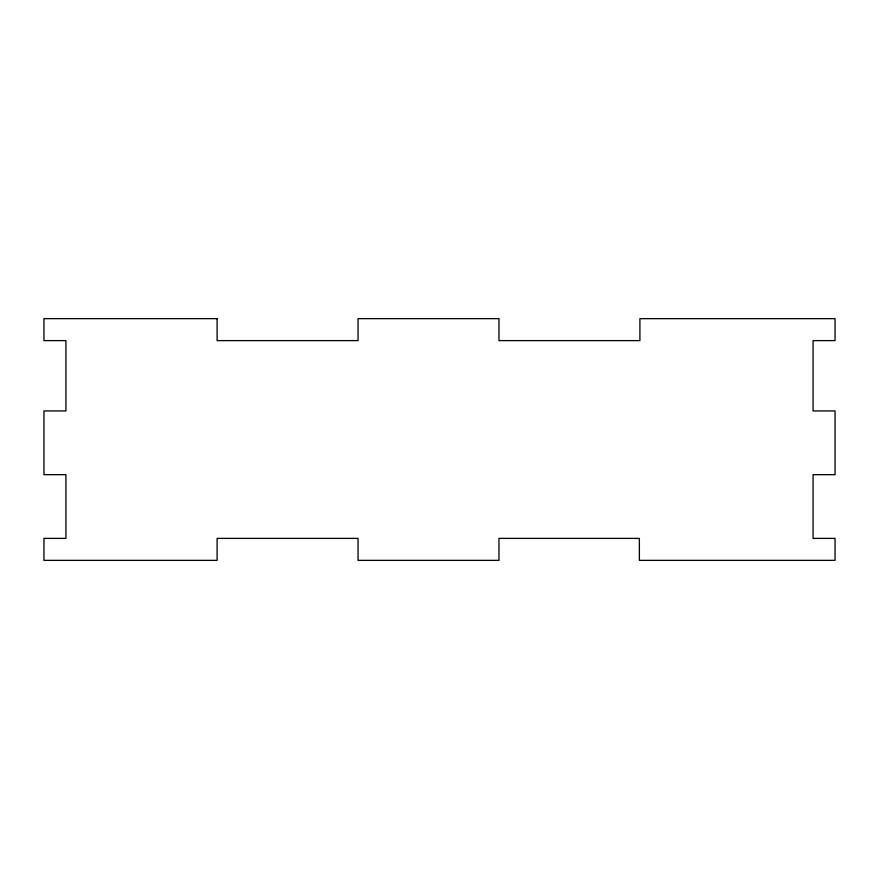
<?xml version="1.0" encoding="UTF-8"?>
<svg xmlns="http://www.w3.org/2000/svg" width="879" height="879" viewBox="0 0 879 879"><rect width="100%" height="100%" fill="white"/><g stroke="black" fill="none" stroke-linecap="round" stroke-linejoin="round"><path stroke-width="1.32" d="M217.113 318.637L43.95 318.637L43.95 340.612L65.925 340.612L65.925 410.932L43.95 410.932L43.95 474.66L65.925 474.66L65.925 538.387L43.95 538.387L43.95 560.362L217.113 560.362L217.113 538.387L358.05 538.387L358.05 560.362L498.975 560.362L498.975 538.387L639.374 538.387L639.374 560.362L835.05 560.362L835.05 538.387L813.075 538.387L813.075 474.66L835.05 474.66L835.05 410.932L813.075 410.932L813.075 340.612L835.05 340.612L835.05 318.648L639.912 318.648L639.912 340.612L498.975 340.612L498.975 318.637L358.05 318.637L358.05 340.612L217.113 340.612L217.113 318.637"/></g></svg>
